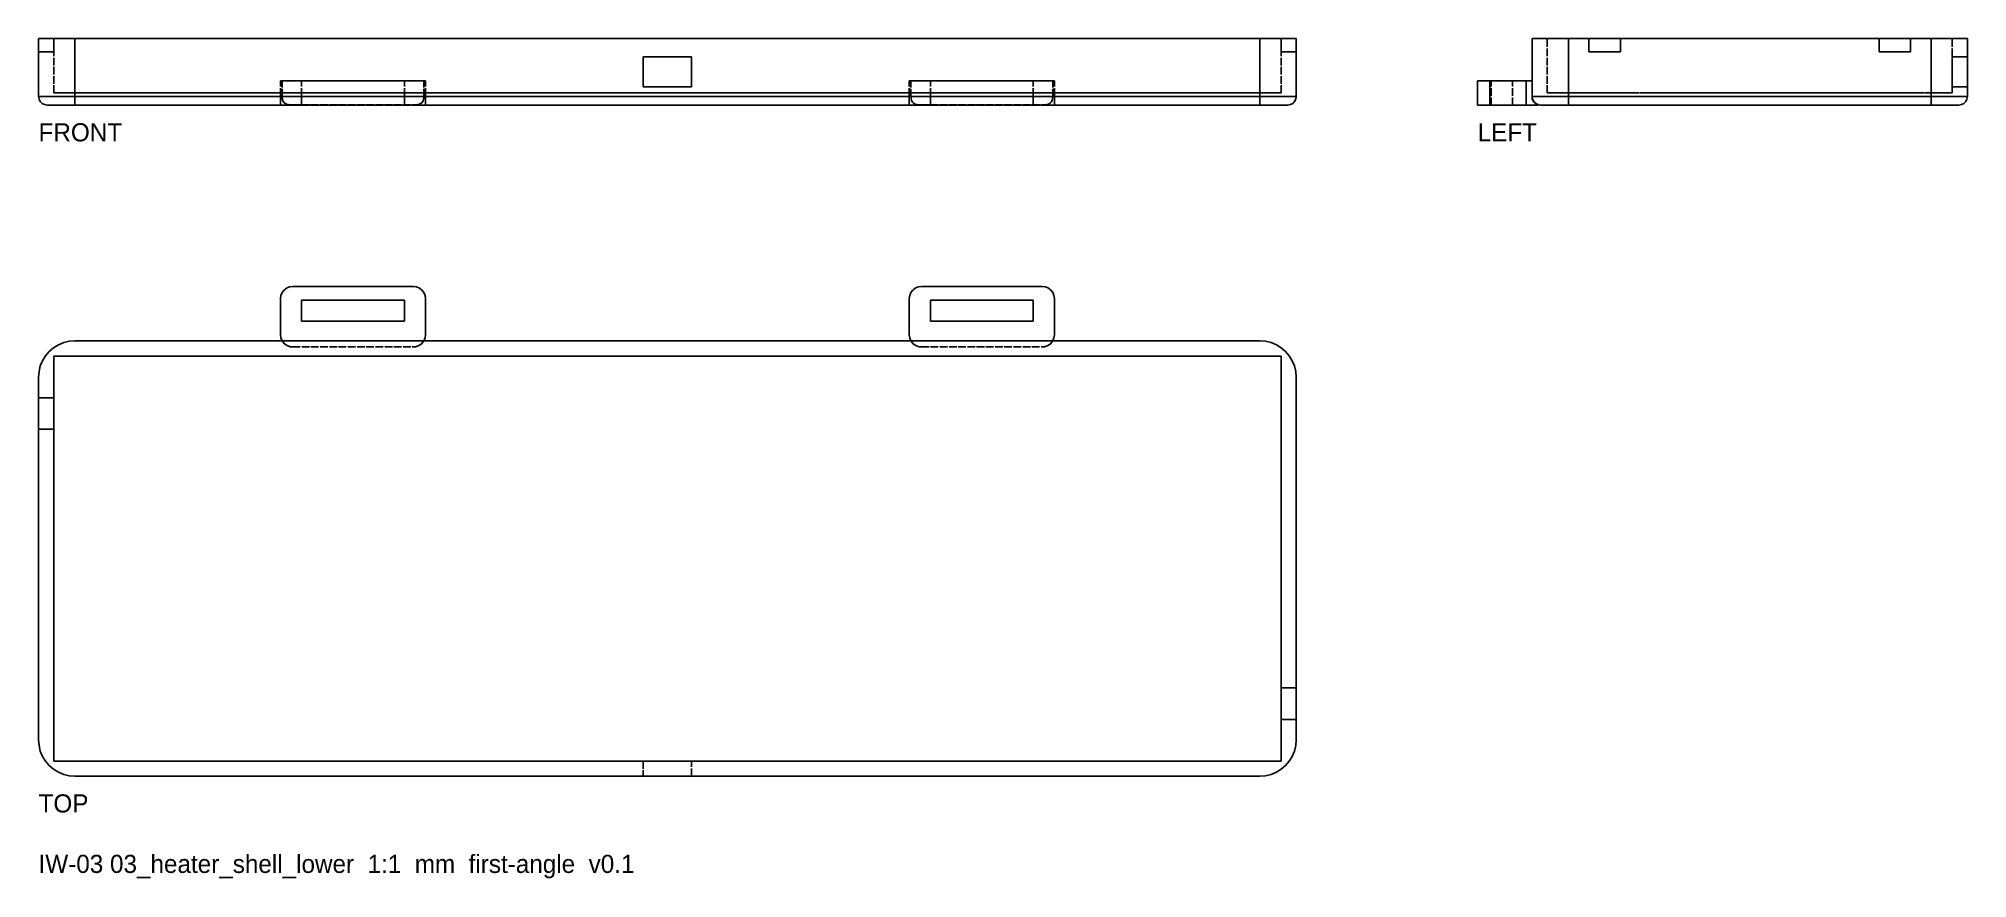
# Model space of a CAD drawing. Header units: millimetres. Extents: x 0 to 319, y -17 to 122.
import ezdxf

# ---------------------------------------------------------------- set-up
doc = ezdxf.new("R2010")
doc.units = ezdxf.units.MM
doc.linetypes.add('DASHED', pattern=[1.524, 1.27, -0.254])
for name, color, linetype in [('HIDDEN', 8, 'DASHED'), ('TEXT', 3, 'Continuous'), ('VISIBLE', 7, 'Continuous')]:
    doc.layers.add(name, color=color, linetype=linetype)

msp = doc.modelspace()

# ---------------------------------------------------------------- linework, layer by layer
at = {"layer": 'HIDDEN'}
for points in [[(0, 119.8), (0, 122)], [(0, 122), (0, 119.8)], [(0, 112.4), (0, 122)], [(2.5, 122), (0, 122)], [(0, 122), (2.5, 122)], [(0, 122), (0.04, 122), (0.15, 122), (0.34, 122), (0.59, 122), (0.92, 122), (1.31, 122), (1.76, 122), (2.26, 122), (2.81, 122), (3.4, 122), (4.02, 122), (4.66, 122), (5.33, 122), (6, 122)], [(2.5, 122), (205.5, 122)], [(2.5, 119.8), (2.5, 122)], [(2.5, 122), (2.5, 119.8)], [(205.5, 122), (2.5, 122)], [(2.5, 113), (2.5, 122)], [(2.5, 113), (2.5, 122)], [(6, 122), (202, 122)], [(208, 122), (207.96, 122), (207.85, 122), (207.66, 122), (207.41, 122), (207.08, 122), (206.69, 122), (206.24, 122), (205.74, 122), (205.19, 122), (204.6, 122), (203.98, 122), (203.34, 122), (202.67, 122), (202, 122)], [(208, 122), (205.5, 122)], [(205.5, 122), (208, 122)], [(205.5, 113), (205.5, 122)], [(205.5, 113), (205.5, 122)], [(205.5, 119.8), (205.5, 122)], [(205.5, 122), (205.5, 119.8)], [(208, 119.8), (208, 122)], [(208, 122), (208, 119.8)], [(208, 112.4), (208, 122)], [(253, 122), (252.33, 122), (251.66, 122), (251.02, 122), (250.4, 122), (249.81, 122), (249.26, 122), (248.76, 122), (248.31, 122), (247.92, 122), (247.59, 122), (247.34, 122), (247.15, 122), (247.04, 122), (247, 122)], [(247, 112.4), (247, 122)], [(256.4, 122), (249.5, 122)], [(249.5, 122), (256.4, 122)], [(249.5, 113), (249.5, 122)], [(249.5, 113), (249.5, 122)], [(304.4, 122), (253, 122)], [(256.4, 122), (256.4, 119.8)], [(261.6, 122), (316.5, 122)], [(261.6, 119.8), (261.6, 122)], [(304.4, 122), (261.6, 122)], [(304.4, 119.8), (304.4, 122)], [(304.4, 122), (304.4, 119.8)], [(316.5, 122), (309.6, 122)], [(313, 122), (309.6, 122)], [(309.6, 122), (309.6, 119.8)], [(309.6, 119.8), (309.6, 122)], [(313, 122), (313.67, 122), (314.34, 122), (314.98, 122), (315.6, 122), (316.19, 122), (316.74, 122), (317.24, 122), (317.69, 122), (318.08, 122), (318.41, 122), (318.66, 122), (318.85, 122), (318.96, 122), (319, 122)], [(316.5, 113), (316.5, 122)], [(316.5, 113), (316.5, 122)], [(319, 112.4), (319, 122)], [(0, 119.8), (2.5, 119.8)], [(2.5, 119.8), (0, 119.8)], [(100, 119), (100, 114)], [(100, 119), (108, 119)], [(108, 114), (108, 119)], [(205.5, 119.8), (208, 119.8)], [(208, 119.8), (205.5, 119.8)], [(256.4, 119.8), (261.6, 119.8)], [(309.6, 119.8), (304.4, 119.8)], [(304.4, 119.8), (309.6, 119.8)], [(316.5, 119), (316.5, 114)], [(316.5, 114), (316.5, 119)], [(316.5, 119), (319, 119)], [(319, 119), (316.5, 119)], [(319, 119), (319, 114)], [(319, 114), (319, 119)], [(40.27, 115), (40.23, 115), (40.2, 115), (40.17, 115), (40.14, 115), (40.11, 115), (40.09, 115), (40.07, 115), (40.05, 115), (40.03, 115), (40.02, 115), (40.01, 115), (40.01, 115), (40, 115), (40, 115)], [(40, 111), (40, 115)], [(42, 115), (41.78, 115), (41.55, 115), (41.34, 115), (41.13, 115), (40.94, 115), (40.75, 115), (40.59, 115), (40.44, 115), (40.31, 115), (40.2, 115), (40.11, 115), (40.05, 115), (40.01, 115), (40, 115)], [(40, 111), (40, 115)], [(40.27, 112.4), (40.27, 115)], [(40.27, 115), (63.73, 115)], [(62, 115), (42, 115)], [(43.5, 115), (60.5, 115)], [(60.5, 115), (43.5, 115)], [(43.5, 111), (43.5, 115)], [(43.5, 111), (43.5, 115)], [(60.5, 111), (60.5, 115)], [(60.5, 111), (60.5, 115)], [(64, 115), (63.99, 115), (63.95, 115), (63.89, 115), (63.8, 115), (63.69, 115), (63.56, 115), (63.41, 115), (63.25, 115), (63.06, 115), (62.87, 115), (62.66, 115), (62.45, 115), (62.22, 115), (62, 115)], [(63.73, 112.4), (63.73, 115)], [(63.73, 115), (63.77, 115), (63.8, 115), (63.83, 115), (63.86, 115), (63.89, 115), (63.91, 115), (63.93, 115), (63.95, 115), (63.97, 115), (63.98, 115), (63.99, 115), (63.99, 115), (64, 115), (64, 115)], [(64, 111), (64, 115)], [(64, 111), (64, 115)], [(144.27, 115), (144.23, 115), (144.2, 115), (144.17, 115), (144.14, 115), (144.11, 115), (144.09, 115), (144.07, 115), (144.05, 115), (144.03, 115), (144.02, 115), (144.01, 115), (144.01, 115), (144, 115), (144, 115)], [(144, 111), (144, 115)], [(146, 115), (145.78, 115), (145.55, 115), (145.34, 115), (145.13, 115), (144.94, 115), (144.75, 115), (144.59, 115), (144.44, 115), (144.31, 115), (144.2, 115), (144.11, 115), (144.05, 115), (144.01, 115), (144, 115)], [(144, 111), (144, 115)], [(144.27, 112.4), (144.27, 115)], [(144.27, 115), (167.73, 115)], [(166, 115), (146, 115)], [(147.5, 115), (164.5, 115)], [(164.5, 115), (147.5, 115)], [(147.5, 111), (147.5, 115)], [(147.5, 111), (147.5, 115)], [(164.5, 111), (164.5, 115)], [(164.5, 111), (164.5, 115)], [(168, 115), (167.99, 115), (167.95, 115), (167.89, 115), (167.8, 115), (167.69, 115), (167.56, 115), (167.41, 115), (167.25, 115), (167.06, 115), (166.87, 115), (166.66, 115), (166.45, 115), (166.22, 115), (166, 115)], [(167.73, 112.4), (167.73, 115)], [(167.73, 115), (167.77, 115), (167.8, 115), (167.83, 115), (167.86, 115), (167.89, 115), (167.91, 115), (167.93, 115), (167.95, 115), (167.97, 115), (167.98, 115), (167.99, 115), (167.99, 115), (168, 115), (168, 115)], [(168, 111), (168, 115)], [(168, 111), (168, 115)], [(240, 115), (239.78, 115), (239.55, 115), (239.34, 115), (239.13, 115), (238.94, 115), (238.75, 115), (238.59, 115), (238.44, 115), (238.31, 115), (238.2, 115), (238.11, 115), (238.05, 115), (238.01, 115), (238, 115)], [(238, 115), (238.01, 115), (238.05, 115), (238.11, 115), (238.2, 115), (238.31, 115), (238.44, 115), (238.59, 115), (238.75, 115), (238.94, 115), (239.13, 115), (239.34, 115), (239.55, 115), (239.78, 115), (240, 115)], [(240, 115), (239.78, 115), (239.55, 115), (239.34, 115), (239.13, 115), (238.94, 115), (238.75, 115), (238.59, 115), (238.44, 115), (238.31, 115), (238.2, 115), (238.11, 115), (238.05, 115), (238.01, 115), (238, 115)], [(238, 111), (238, 115)], [(238, 111), (238, 115)], [(238, 111), (238, 115)], [(246, 115), (240, 115)], [(240, 115), (246, 115)], [(246, 115), (240, 115)], [(243.75, 115), (240.25, 115)], [(240.25, 115), (243.75, 115)], [(243.75, 115), (240.25, 115)], [(240.25, 115), (243.75, 115)], [(240.25, 111), (240.25, 115)], [(240.25, 111), (240.25, 115)], [(240.25, 111), (240.25, 115)], [(240.25, 111), (240.25, 115)], [(243.75, 111), (243.75, 115)], [(243.75, 111), (243.75, 115)], [(243.75, 111), (243.75, 115)], [(243.75, 111), (243.75, 115)], [(247, 115), (246.93, 115), (246.87, 115), (246.8, 115), (246.73, 115), (246.66, 115), (246.59, 115), (246.52, 115), (246.45, 115), (246.37, 115), (246.3, 115), (246.22, 115), (246.15, 115), (246.07, 115), (246, 115)], [(247, 115), (246.93, 115), (246.87, 115), (246.8, 115), (246.73, 115), (246.66, 115), (246.59, 115), (246.52, 115), (246.45, 115), (246.37, 115), (246.3, 115), (246.22, 115), (246.15, 115), (246.07, 115), (246, 115)], [(247, 115), (246.93, 115), (246.87, 115), (246.8, 115), (246.73, 115), (246.66, 115), (246.59, 115), (246.52, 115), (246.45, 115), (246.37, 115), (246.3, 115), (246.22, 115), (246.15, 115), (246.07, 115), (246, 115)], [(247, 112.4), (247, 115)], [(247, 112.4), (247, 115)], [(247, 112.4), (247, 115)], [(247, 112.4), (247, 115)], [(0, 112.4), (0.07, 111.97), (0.27, 111.58), (0.58, 111.27), (0.97, 111.07), (1.4, 111)], [(2.5, 113), (205.5, 113)], [(205.5, 113), (2.5, 113)], [(40.27, 112.4), (40.29, 112.07), (40.37, 111.76), (40.51, 111.5), (40.72, 111.3), (41, 111.17), (41.31, 111.1), (42, 111.06)], [(63.73, 112.4), (63.71, 112.07), (63.63, 111.76), (63.49, 111.5), (63.28, 111.3), (63, 111.17), (62.69, 111.1), (62, 111.06)], [(100, 114), (108, 114)], [(144.27, 112.4), (144.29, 112.07), (144.37, 111.76), (144.51, 111.5), (144.72, 111.3), (145, 111.17), (145.31, 111.1), (146, 111.06)], [(167.73, 112.4), (167.71, 112.07), (167.63, 111.76), (167.49, 111.5), (167.28, 111.3), (167, 111.17), (166.69, 111.1), (166, 111.06)], [(208, 112.4), (207.93, 111.97), (207.73, 111.58), (207.42, 111.27), (207.03, 111.07), (206.6, 111)], [(247, 112.4), (247.04, 112.07), (247.15, 111.76), (247.33, 111.5), (247.54, 111.3), (247.88, 111.1), (247.97, 111.07), (248, 111.06)], [(247, 112.4), (247.04, 112.07), (247.15, 111.76), (247.33, 111.5), (247.54, 111.3), (247.88, 111.1), (247.97, 111.07), (248, 111.06)], [(247, 112.4), (247.04, 112.07), (247.15, 111.76), (247.33, 111.5), (247.54, 111.3), (247.88, 111.1), (247.97, 111.07), (248, 111.06)], [(247, 112.4), (247.07, 111.97), (247.27, 111.58), (247.58, 111.27), (247.97, 111.07), (248.4, 111)], [(249.5, 113), (316.5, 113)], [(316.5, 113), (249.5, 113)], [(316.5, 114), (319, 114)], [(319, 114), (316.5, 114)], [(319, 112.4), (318.93, 111.97), (318.73, 111.58), (318.42, 111.27), (318.03, 111.07), (317.6, 111)], [(1.4, 111), (1.43, 111), (1.52, 111), (1.66, 111), (1.86, 111), (2.11, 111), (2.4, 111), (2.75, 111), (3.13, 111), (3.55, 111), (4, 111), (4.48, 111), (4.98, 111), (5.48, 111), (6, 111)], [(6, 111), (202, 111)], [(42, 111), (41.78, 111), (41.55, 111), (41.34, 111), (41.13, 111), (40.94, 111), (40.75, 111), (40.59, 111), (40.44, 111), (40.31, 111), (40.2, 111), (40.11, 111), (40.05, 111), (40.01, 111), (40, 111)], [(42, 111), (41.78, 111), (41.55, 111), (41.34, 111), (41.13, 111), (40.94, 111), (40.75, 111), (40.59, 111), (40.44, 111), (40.31, 111), (40.2, 111), (40.11, 111), (40.05, 111), (40.01, 111), (40, 111)], [(42, 111.06), (62, 111.06)], [(42, 111), (62, 111)], [(62, 111), (42, 111)], [(43.5, 111), (60.5, 111)], [(60.5, 111), (43.5, 111)], [(62, 111), (62.22, 111), (62.45, 111), (62.66, 111), (62.87, 111), (63.06, 111), (63.25, 111), (63.41, 111), (63.56, 111), (63.69, 111), (63.8, 111), (63.89, 111), (63.95, 111), (63.99, 111), (64, 111)], [(64, 111), (63.99, 111), (63.95, 111), (63.89, 111), (63.8, 111), (63.69, 111), (63.56, 111), (63.41, 111), (63.25, 111), (63.06, 111), (62.87, 111), (62.66, 111), (62.45, 111), (62.22, 111), (62, 111)], [(146, 111), (145.78, 111), (145.55, 111), (145.34, 111), (145.13, 111), (144.94, 111), (144.75, 111), (144.59, 111), (144.44, 111), (144.31, 111), (144.2, 111), (144.11, 111), (144.05, 111), (144.01, 111), (144, 111)], [(146, 111), (145.78, 111), (145.55, 111), (145.34, 111), (145.13, 111), (144.94, 111), (144.75, 111), (144.59, 111), (144.44, 111), (144.31, 111), (144.2, 111), (144.11, 111), (144.05, 111), (144.01, 111), (144, 111)], [(146, 111.06), (166, 111.06)], [(146, 111), (166, 111)], [(166, 111), (146, 111)], [(147.5, 111), (164.5, 111)], [(164.5, 111), (147.5, 111)], [(166, 111), (166.22, 111), (166.45, 111), (166.66, 111), (166.87, 111), (167.06, 111), (167.25, 111), (167.41, 111), (167.56, 111), (167.69, 111), (167.8, 111), (167.89, 111), (167.95, 111), (167.99, 111), (168, 111)], [(168, 111), (167.99, 111), (167.95, 111), (167.89, 111), (167.8, 111), (167.69, 111), (167.56, 111), (167.41, 111), (167.25, 111), (167.06, 111), (166.87, 111), (166.66, 111), (166.45, 111), (166.22, 111), (166, 111)], [(202, 111), (202.52, 111), (203.02, 111), (203.52, 111), (204, 111), (204.45, 111), (204.87, 111), (205.25, 111), (205.6, 111), (205.89, 111), (206.14, 111), (206.34, 111), (206.48, 111), (206.57, 111), (206.6, 111)], [(240, 111), (239.78, 111), (239.55, 111), (239.34, 111), (239.13, 111), (238.94, 111), (238.75, 111), (238.59, 111), (238.44, 111), (238.31, 111), (238.2, 111), (238.11, 111), (238.05, 111), (238.01, 111), (238, 111)], [(238, 111), (238.01, 111), (238.05, 111), (238.11, 111), (238.2, 111), (238.31, 111), (238.44, 111), (238.59, 111), (238.75, 111), (238.94, 111), (239.13, 111), (239.34, 111), (239.55, 111), (239.78, 111), (240, 111)], [(240, 111), (239.78, 111), (239.55, 111), (239.34, 111), (239.13, 111), (238.94, 111), (238.75, 111), (238.59, 111), (238.44, 111), (238.31, 111), (238.2, 111), (238.11, 111), (238.05, 111), (238.01, 111), (238, 111)], [(246, 111), (240, 111)], [(240, 111), (246, 111)], [(246, 111), (240, 111)], [(243.75, 111), (240.25, 111)], [(240.25, 111), (243.75, 111)], [(243.75, 111), (240.25, 111)], [(240.25, 111), (243.75, 111)], [(248, 111), (247.99, 111), (247.95, 111), (247.89, 111), (247.8, 111), (247.69, 111), (247.56, 111), (247.41, 111), (247.25, 111), (247.06, 111), (246.87, 111), (246.66, 111), (246.45, 111), (246.22, 111), (246, 111)], [(248, 111), (247.99, 111), (247.95, 111), (247.89, 111), (247.8, 111), (247.69, 111), (247.56, 111), (247.41, 111), (247.25, 111), (247.06, 111), (246.87, 111), (246.66, 111), (246.45, 111), (246.22, 111), (246, 111)], [(248, 111), (247.99, 111), (247.95, 111), (247.89, 111), (247.8, 111), (247.69, 111), (247.56, 111), (247.41, 111), (247.25, 111), (247.06, 111), (246.87, 111), (246.66, 111), (246.45, 111), (246.22, 111), (246, 111)], [(248, 111), (248, 111.06)], [(248, 111), (248, 111.06)], [(248, 111), (248, 111.06)], [(248.4, 111), (248.43, 111), (248.52, 111), (248.66, 111), (248.86, 111), (249.11, 111), (249.4, 111), (249.75, 111), (250.13, 111), (250.55, 111), (251, 111), (251.48, 111), (251.98, 111), (252.48, 111), (253, 111)], [(253, 111), (313, 111)], [(313, 111), (313.52, 111), (314.02, 111), (314.52, 111), (315, 111), (315.45, 111), (315.87, 111), (316.25, 111), (316.6, 111), (316.89, 111), (317.14, 111), (317.34, 111), (317.48, 111), (317.57, 111), (317.6, 111)], [(42, 81), (41.48, 80.93), (41, 80.73), (40.59, 80.41), (40.27, 80), (40.07, 79.52), (40, 79)], [(62, 81), (42, 81)], [(64, 79), (63.93, 79.52), (63.73, 80), (63.41, 80.41), (63, 80.73), (62.52, 80.93), (62, 81)], [(146, 81), (145.48, 80.93), (145, 80.73), (144.59, 80.41), (144.27, 80), (144.07, 79.52), (144, 79)], [(166, 81), (146, 81)], [(168, 79), (167.93, 79.52), (167.73, 80), (167.41, 80.41), (167, 80.73), (166.52, 80.93), (166, 81)], [(40, 79), (40, 73)], [(60.5, 78.75), (43.5, 78.75)], [(43.5, 78.75), (43.5, 75.25)], [(60.5, 75.25), (60.5, 78.75)], [(64, 73), (64, 79)], [(144, 79), (144, 73)], [(164.5, 78.75), (147.5, 78.75)], [(147.5, 78.75), (147.5, 75.25)], [(164.5, 75.25), (164.5, 78.75)], [(168, 73), (168, 79)], [(43.5, 75.25), (60.5, 75.25)], [(147.5, 75.25), (164.5, 75.25)], [(0, 66), (0.07, 66.94), (0.29, 67.85), (0.65, 68.72), (1.15, 69.53), (1.76, 70.24), (2.47, 70.85), (3.28, 71.35), (4.15, 71.71), (5.06, 71.93), (6, 72)], [(6, 72), (40.27, 72)], [(42, 71), (41.48, 71.07), (41, 71.27), (40.59, 71.59), (40.27, 72), (40.07, 72.48), (40, 73)], [(40.27, 72), (63.73, 72)], [(40.27, 72), (40.29, 71.96), (40.37, 71.85), (40.72, 71.46), (41, 71.27), (41.31, 71.12), (41.65, 71.03), (42, 71)], [(42, 71), (62, 71)], [(42, 71), (62, 71)], [(62, 71), (62.52, 71.07), (63, 71.27), (63.41, 71.59), (63.73, 72), (63.93, 72.48), (64, 73)], [(63.73, 72), (63.71, 71.96), (63.63, 71.85), (63.28, 71.46), (63, 71.27), (62.69, 71.12), (62.35, 71.03), (62, 71)], [(63.73, 72), (144.27, 72)], [(146, 71), (145.48, 71.07), (145, 71.27), (144.59, 71.59), (144.27, 72), (144.07, 72.48), (144, 73)], [(144.27, 72), (167.73, 72)], [(144.27, 72), (144.29, 71.96), (144.37, 71.85), (144.72, 71.46), (145, 71.27), (145.31, 71.12), (145.65, 71.03), (146, 71)], [(146, 71), (166, 71)], [(146, 71), (166, 71)], [(166, 71), (166.52, 71.07), (167, 71.27), (167.41, 71.59), (167.73, 72), (167.93, 72.48), (168, 73)], [(167.73, 72), (167.71, 71.96), (167.63, 71.85), (167.28, 71.46), (167, 71.27), (166.69, 71.12), (166.35, 71.03), (166, 71)], [(167.73, 72), (202, 72)], [(202, 72), (202.94, 71.93), (203.85, 71.71), (204.72, 71.35), (205.53, 70.85), (206.24, 70.24), (206.85, 69.53), (207.35, 68.72), (207.71, 67.85), (207.93, 66.94), (208, 66)], [(2.5, 69.5), (2.5, 2.5)], [(205.5, 69.5), (2.5, 69.5)], [(205.5, 2.5), (205.5, 69.5)], [(0, 6), (0, 66)], [(208, 66), (208, 6)], [(2.5, 62.6), (0, 62.6)], [(0, 57.4), (2.5, 57.4)], [(208, 14.6), (205.5, 14.6)], [(205.5, 9.4), (208, 9.4)], [(6, 0), (5.06, 0.07), (4.15, 0.29), (3.28, 0.65), (2.47, 1.15), (1.76, 1.76), (1.15, 2.47), (0.65, 3.28), (0.29, 4.15), (0.07, 5.06), (0, 6)], [(208, 6), (207.93, 5.06), (207.71, 4.15), (207.35, 3.28), (206.85, 2.47), (206.24, 1.76), (205.53, 1.15), (204.72, 0.65), (203.85, 0.29), (202.94, 0.07), (202, 0)], [(2.5, 2.5), (205.5, 2.5)], [(202, 0), (6, 0)], [(100, 2.5), (108, 2.5)], [(100, 2.5), (108, 2.5)], [(100, 2.5), (100, 0)], [(100, 2.5), (100, 0)], [(100, 0), (108, 0)], [(100, 0), (108, 0)], [(108, 0), (108, 2.5)], [(108, 0), (108, 2.5)]]:
    msp.add_lwpolyline(points, dxfattribs=at)
at = {"layer": 'VISIBLE'}
for points in [[(0, 112.4), (0, 122)], [(0, 122), (0.04, 122), (0.15, 122), (0.34, 122), (0.59, 122), (0.92, 122), (1.31, 122), (1.76, 122), (2.26, 122), (2.81, 122), (3.4, 122), (4.02, 122), (4.66, 122), (5.33, 122), (6, 122)], [(6, 122), (202, 122)], [(6, 112.4), (6, 122)], [(208, 122), (207.96, 122), (207.85, 122), (207.66, 122), (207.41, 122), (207.08, 122), (206.69, 122), (206.24, 122), (205.74, 122), (205.19, 122), (204.6, 122), (203.98, 122), (203.34, 122), (202.67, 122), (202, 122)], [(202, 112.4), (202, 122)], [(208, 112.4), (208, 122)], [(253, 122), (252.33, 122), (251.66, 122), (251.02, 122), (250.4, 122), (249.81, 122), (249.26, 122), (248.76, 122), (248.31, 122), (247.92, 122), (247.59, 122), (247.34, 122), (247.15, 122), (247.04, 122), (247, 122)], [(247, 112.4), (247, 122)], [(256.4, 122), (253, 122)], [(253, 112.4), (253, 122)], [(256.4, 122), (256.4, 119.8)], [(261.6, 122), (256.4, 122)], [(313, 122), (261.6, 122)], [(261.6, 119.8), (261.6, 122)], [(313, 122), (313.67, 122), (314.34, 122), (314.98, 122), (315.6, 122), (316.19, 122), (316.74, 122), (317.24, 122), (317.69, 122), (318.08, 122), (318.41, 122), (318.66, 122), (318.85, 122), (318.96, 122), (319, 122)], [(313, 112.4), (313, 122)], [(319, 112.4), (319, 122)], [(100, 119), (100, 114)], [(100, 119), (108, 119)], [(108, 114), (108, 119)], [(256.4, 119.8), (261.6, 119.8)], [(238, 115), (238.01, 115), (238.05, 115), (238.11, 115), (238.2, 115), (238.31, 115), (238.44, 115), (238.59, 115), (238.75, 115), (238.94, 115), (239.13, 115), (239.34, 115), (239.55, 115), (239.78, 115), (240, 115)], [(238, 111), (238, 115)], [(240, 115), (246, 115)], [(240, 111), (240, 115)], [(247, 115), (246.93, 115), (246.87, 115), (246.8, 115), (246.73, 115), (246.66, 115), (246.59, 115), (246.52, 115), (246.45, 115), (246.37, 115), (246.3, 115), (246.22, 115), (246.15, 115), (246.07, 115), (246, 115)], [(246, 111), (246, 115)], [(0, 112.4), (0.07, 111.97), (0.27, 111.58), (0.58, 111.27), (0.97, 111.07), (1.4, 111)], [(6, 112.4), (5.33, 112.4), (4.66, 112.4), (4.02, 112.4), (3.4, 112.4), (2.81, 112.4), (2.26, 112.4), (1.76, 112.4), (1.31, 112.4), (0.92, 112.4), (0.59, 112.4), (0.34, 112.4), (0.15, 112.4), (0.04, 112.4), (0, 112.4)], [(0, 112.4), (0.07, 111.97), (0.27, 111.58), (0.58, 111.27), (0.97, 111.07), (1.4, 111)], [(6, 112.4), (6, 112.24), (6, 112.09), (6, 111.94), (6, 111.79), (6, 111.66), (6, 111.53), (6, 111.41), (6, 111.31), (6, 111.21), (6, 111.14), (6, 111.08), (6, 111.04), (6, 111.01), (6, 111)], [(202, 112.4), (6, 112.4)], [(100, 114), (108, 114)], [(208, 112.4), (207.96, 112.4), (207.85, 112.4), (207.66, 112.4), (207.41, 112.4), (207.08, 112.4), (206.69, 112.4), (206.24, 112.4), (205.74, 112.4), (205.19, 112.4), (204.6, 112.4), (203.98, 112.4), (203.34, 112.4), (202.67, 112.4), (202, 112.4)], [(202, 112.4), (202, 112.24), (202, 112.09), (202, 111.94), (202, 111.79), (202, 111.66), (202, 111.53), (202, 111.41), (202, 111.31), (202, 111.21), (202, 111.14), (202, 111.08), (202, 111.04), (202, 111.01), (202, 111)], [(208, 112.4), (207.93, 111.97), (207.73, 111.58), (207.42, 111.27), (207.03, 111.07), (206.6, 111)], [(208, 112.4), (207.93, 111.97), (207.73, 111.58), (207.42, 111.27), (207.03, 111.07), (206.6, 111)], [(247, 112.4), (247.07, 111.97), (247.27, 111.58), (247.58, 111.27), (247.97, 111.07), (248.4, 111)], [(247, 112.4), (247.04, 112.07), (247.15, 111.76), (247.33, 111.5), (247.54, 111.3), (247.88, 111.1), (247.97, 111.07), (248, 111.06)], [(253, 112.4), (252.33, 112.4), (251.66, 112.4), (251.02, 112.4), (250.4, 112.4), (249.81, 112.4), (249.26, 112.4), (248.76, 112.4), (248.31, 112.4), (247.92, 112.4), (247.59, 112.4), (247.34, 112.4), (247.15, 112.4), (247.04, 112.4), (247, 112.4)], [(313, 112.4), (253, 112.4)], [(253, 112.4), (253, 112.24), (253, 112.09), (253, 111.94), (253, 111.79), (253, 111.66), (253, 111.53), (253, 111.41), (253, 111.31), (253, 111.21), (253, 111.14), (253, 111.08), (253, 111.04), (253, 111.01), (253, 111)], [(319, 112.4), (318.96, 112.4), (318.85, 112.4), (318.66, 112.4), (318.41, 112.4), (318.08, 112.4), (317.69, 112.4), (317.24, 112.4), (316.74, 112.4), (316.19, 112.4), (315.6, 112.4), (314.98, 112.4), (314.34, 112.4), (313.67, 112.4), (313, 112.4)], [(313, 112.4), (313, 112.24), (313, 112.09), (313, 111.94), (313, 111.79), (313, 111.66), (313, 111.53), (313, 111.41), (313, 111.31), (313, 111.21), (313, 111.14), (313, 111.08), (313, 111.04), (313, 111.01), (313, 111)], [(319, 112.4), (318.93, 111.97), (318.73, 111.58), (318.42, 111.27), (318.03, 111.07), (317.6, 111)], [(6, 111), (5.48, 111), (4.98, 111), (4.48, 111), (4, 111), (3.55, 111), (3.13, 111), (2.75, 111), (2.4, 111), (2.11, 111), (1.86, 111), (1.66, 111), (1.52, 111), (1.43, 111), (1.4, 111)], [(202, 111), (6, 111)], [(206.6, 111), (206.57, 111), (206.48, 111), (206.34, 111), (206.14, 111), (205.89, 111), (205.6, 111), (205.25, 111), (204.87, 111), (204.45, 111), (204, 111), (203.52, 111), (203.02, 111), (202.52, 111), (202, 111)], [(238, 111), (238.01, 111), (238.05, 111), (238.11, 111), (238.2, 111), (238.31, 111), (238.44, 111), (238.59, 111), (238.75, 111), (238.94, 111), (239.13, 111), (239.34, 111), (239.55, 111), (239.78, 111), (240, 111)], [(240, 111), (246, 111)], [(248, 111), (247.99, 111), (247.95, 111), (247.89, 111), (247.8, 111), (247.69, 111), (247.56, 111), (247.41, 111), (247.25, 111), (247.06, 111), (246.87, 111), (246.66, 111), (246.45, 111), (246.22, 111), (246, 111)], [(248, 111), (248, 111.06)], [(253, 111), (252.48, 111), (251.98, 111), (251.48, 111), (251, 111), (250.55, 111), (250.13, 111), (249.75, 111), (249.4, 111), (249.11, 111), (248.86, 111), (248.66, 111), (248.52, 111), (248.43, 111), (248.4, 111)], [(313, 111), (253, 111)], [(317.6, 111), (317.57, 111), (317.48, 111), (317.34, 111), (317.14, 111), (316.89, 111), (316.6, 111), (316.25, 111), (315.87, 111), (315.45, 111), (315, 111), (314.52, 111), (314.02, 111), (313.52, 111), (313, 111)], [(42, 81), (41.48, 80.93), (41, 80.73), (40.59, 80.41), (40.27, 80), (40.07, 79.52), (40, 79)], [(62, 81), (42, 81)], [(64, 79), (63.93, 79.52), (63.73, 80), (63.41, 80.41), (63, 80.73), (62.52, 80.93), (62, 81)], [(146, 81), (145.48, 80.93), (145, 80.73), (144.59, 80.41), (144.27, 80), (144.07, 79.52), (144, 79)], [(166, 81), (146, 81)], [(168, 79), (167.93, 79.52), (167.73, 80), (167.41, 80.41), (167, 80.73), (166.52, 80.93), (166, 81)], [(40, 79), (40, 73)], [(60.5, 78.75), (43.5, 78.75)], [(43.5, 78.75), (43.5, 75.25)], [(60.5, 75.25), (60.5, 78.75)], [(64, 73), (64, 79)], [(144, 79), (144, 73)], [(164.5, 78.75), (147.5, 78.75)], [(147.5, 78.75), (147.5, 75.25)], [(164.5, 75.25), (164.5, 78.75)], [(168, 73), (168, 79)], [(43.5, 75.25), (60.5, 75.25)], [(147.5, 75.25), (164.5, 75.25)], [(0, 66), (0.07, 66.94), (0.29, 67.85), (0.65, 68.72), (1.15, 69.53), (1.76, 70.24), (2.47, 70.85), (3.28, 71.35), (4.15, 71.71), (5.06, 71.93), (6, 72)], [(6, 72), (202, 72)], [(40.27, 72), (40.07, 72.48), (40, 73)], [(63.73, 72), (63.93, 72.48), (64, 73)], [(144.27, 72), (144.07, 72.48), (144, 73)], [(167.73, 72), (167.93, 72.48), (168, 73)], [(208, 66), (207.93, 66.94), (207.71, 67.85), (207.35, 68.72), (206.85, 69.53), (206.24, 70.24), (205.53, 70.85), (204.72, 71.35), (203.85, 71.71), (202.94, 71.93), (202, 72)], [(205.5, 69.5), (2.5, 69.5)], [(2.5, 69.5), (2.5, 62.6)], [(205.5, 14.6), (205.5, 69.5)], [(0, 62.6), (0, 66)], [(208, 14.6), (208, 66)], [(0, 62.6), (0, 57.4)], [(0, 62.6), (2.5, 62.6)], [(2.5, 62.6), (2.5, 57.4)], [(0, 6), (0, 57.4)], [(2.5, 57.4), (0, 57.4)], [(2.5, 57.4), (2.5, 2.5)], [(205.5, 14.6), (208, 14.6)], [(205.5, 9.4), (205.5, 14.6)], [(208, 14.6), (208, 9.4)], [(205.5, 2.5), (205.5, 9.4)], [(208, 9.4), (205.5, 9.4)], [(208, 6), (208, 9.4)], [(0, 6), (0.07, 5.06), (0.29, 4.15), (0.65, 3.28), (1.15, 2.47), (1.76, 1.76), (2.47, 1.15), (3.28, 0.65), (4.15, 0.29), (5.06, 0.07), (6, 0)], [(208, 6), (207.93, 5.06), (207.71, 4.15), (207.35, 3.28), (206.85, 2.47), (206.24, 1.76), (205.53, 1.15), (204.72, 0.65), (203.85, 0.29), (202.94, 0.07), (202, 0)], [(2.5, 2.5), (205.5, 2.5)], [(6, 0), (202, 0)]]:
    msp.add_lwpolyline(points, dxfattribs=at)

# ---------------------------------------------------------------- texts
at = {"layer": 'TEXT'}
for s, p in [('FRONT', (0, 105)), ('LEFT', (238, 105)), ('TOP', (0, -6)), ('IW-03 03_heater_shell_lower  1:1  mm  first-angle  v0.1', (0, -16))]:
    msp.add_text(s, height=3, dxfattribs=at).set_placement(p)

doc.saveas('drawing.dxf')
